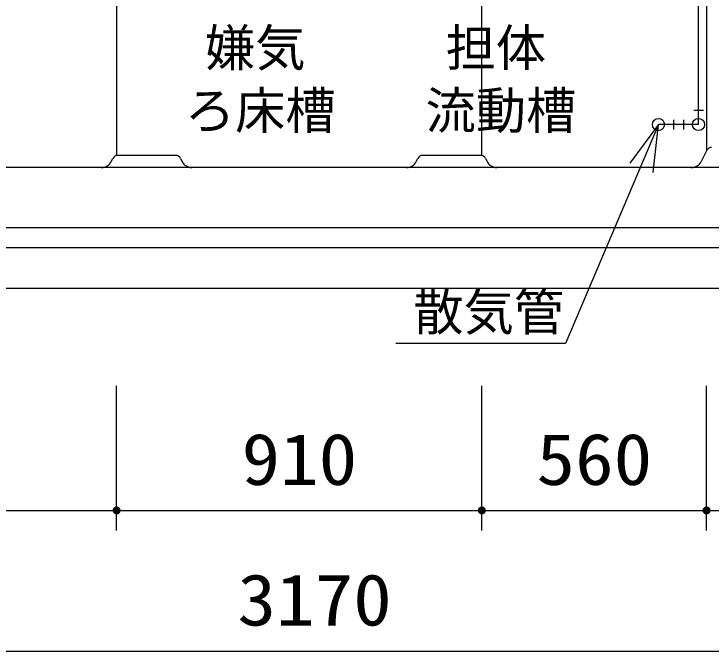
# Model space of a CAD drawing. Units: millimetres, scale not verified. Extents: x -14850 to 14850, y -10500 to 10500.
# Drawn here: x -9128 to -7391, y -6928 to -5342 of the extents above; entities that cross this region are included whole.
import ezdxf
from ezdxf.enums import TextEntityAlignment as Align

# ---------------------------------------------------------------- set-up
doc = ezdxf.new("R2010")
doc.units = ezdxf.units.MM
doc.header["$LTSCALE"] = 50
for name, color, linetype, lineweight in [('0-1_機器', 2, 'Continuous', 25), ('0-2_空気管', 3, 'Continuous', 25), ('0-5_製作', 5, 'Continuous', 25)]:
    doc.layers.add(name, color=color, linetype=linetype, lineweight=lineweight)
doc.styles.add('ＭＳ ゴシック', font='')
doc.styles.get('ＭＳ ゴシック').set_extended_font_data('MS Gothic')

msp = doc.modelspace()

# ---------------------------------------------------------------- linework, layer by layer
at = {"layer": '0-1_機器'}
for p, q in [((-6542.33, -5874.31), (-10212.33, -5874.31)), ((-6542.33, -5924.31), (-10212.33, -5924.31)), ((-10212.33, -6024.31), (-6542.33, -6024.31))]:
    msp.add_line(p, q, dxfattribs=at)
msp.add_lwpolyline([(-6592.33, -5874.31), (-6592.33, -5724.31), (-10162.33, -5724.31)], dxfattribs=at)
at = {"layer": '0-2_空気管'}
for p, q in [((-7402.33, -3885.87), (-7402.33, -5682.96)), ((-7422.33, -5617.31), (-7422.33, -3977.31)), ((-8872.33, -3998.11), (-8872.33, -5694.53)), ((-7962.33, -5694.53), (-7962.33, -3997.37)), ((-7434.33, -5581.31), (-7410.33, -5581.31)), ((-7484.83, -5605.31), (-7484.83, -5629.31)), ((-7459.83, -5605.31), (-7459.83, -5629.31)), ((-7522.33, -5617.31), (-7754.02, -6162.14)), ((-7422.33, -5617.31), (-7522.33, -5617.31)), ((-8724.69, -5694.31), (-8869.97, -5694.31)), ((-7964.69, -5694.31), (-8109.97, -5694.31)), ((-7401.6, -5681.5), (-7415.54, -5709.39)), ((-8885.54, -5709.39), (-8881.6, -5701.5)), ((-8713.07, -5701.5), (-8709.12, -5709.39)), ((-8125.54, -5709.39), (-8121.6, -5701.5)), ((-7953.07, -5701.5), (-7949.12, -5709.39)), ((-8909.69, -5724.31), (-9624.22, -5724.31)), ((-8149.69, -5724.31), (-8684.97, -5724.31)), ((-7439.69, -5724.31), (-7924.97, -5724.31)), ((-7754.02, -6162.14), (-8176.88, -6162.14))]:
    msp.add_line(p, q, dxfattribs=at)
msp.add_lwpolyline([(-7535.75, -5736.56), (-7522.33, -5617.31), (-7593.58, -5713.88)], dxfattribs=at)
for centre in [(-7522.33, -5617.31), (-7422.33, -5617.31)]:
    msp.add_circle(centre, 15, dxfattribs=at)
for centre, radius, start, end in [((-7389.97, -5687.31), 13, 90, 153.43494), ((-8869.97, -5707.31), 13, 90, 153.43495), ((-8724.69, -5707.31), 13, 26.56503, 90), ((-8109.97, -5707.31), 13, 90, 153.43495), ((-7964.69, -5707.31), 13, 26.56503, 90), ((-8909.69, -5697.31), 27, 270, 333.43495), ((-8684.97, -5697.31), 27, 206.56503, 270), ((-8149.69, -5697.31), 27, 270, 333.43495), ((-7924.97, -5697.31), 27, 206.56503, 270), ((-7439.69, -5697.31), 27, 270, 333.43494)]:
    msp.add_arc(centre, radius, start, end, dxfattribs=at)
at = {"layer": '0-5_製作', "color": 2}
for p, q in [((-8872.33, -6628.14), (-8872.33, -6267.73)), ((-7962.33, -6628.14), (-7962.33, -6267.73)), ((-7402.33, -6628.14), (-7402.33, -6267.73)), ((-9962.33, -6578.14), (-8872.33, -6578.14)), ((-8872.33, -6578.14), (-7962.33, -6578.14)), ((-7962.33, -6578.14), (-7402.33, -6578.14)), ((-7402.33, -6578.14), (-6792.33, -6578.14)), ((-9962.33, -6928.14), (-6792.33, -6928.14))]:
    msp.add_line(p, q, dxfattribs=at)
at = {"layer": '0-5_製作'}
for points in [[(-8882.31, -6577.51), (-8872.33, -6578.14), (-8882.33, -6578.14)], [(-8882.33, -6578.14), (-8875.42, -6587.65), (-8882.25, -6579.39)], [(-8882.33, -6578.14), (-8874.21, -6587.96), (-8875.42, -6587.65)], [(-8872.33, -6578.14), (-8874.21, -6587.96), (-8882.33, -6578.14)], [(-8882.16, -6576.27), (-8872.33, -6578.14), (-8882.31, -6577.51)], [(-8882.25, -6579.39), (-8876.59, -6587.19), (-8882.02, -6580.63)], [(-8882.25, -6579.39), (-8875.42, -6587.65), (-8876.59, -6587.19)], [(-8881.84, -6575.05), (-8872.33, -6578.14), (-8882.16, -6576.27)], [(-8882.02, -6580.63), (-8877.69, -6586.58), (-8881.63, -6581.82)], [(-8882.02, -6580.63), (-8876.59, -6587.19), (-8877.69, -6586.58)], [(-8881.38, -6573.88), (-8872.33, -6578.14), (-8881.84, -6575.05)], [(-8881.63, -6581.82), (-8878.71, -6585.84), (-8881.1, -6582.96)], [(-8881.63, -6581.82), (-8877.69, -6586.58), (-8878.71, -6585.84)], [(-8880.78, -6572.78), (-8872.33, -6578.14), (-8881.38, -6573.88)], [(-8881.1, -6582.96), (-8879.62, -6584.98), (-8880.42, -6584.02)], [(-8881.1, -6582.96), (-8878.71, -6585.84), (-8879.62, -6584.98)], [(-8880.04, -6571.76), (-8872.33, -6578.14), (-8880.78, -6572.78)], [(-8879.18, -6570.85), (-8872.33, -6578.14), (-8880.04, -6571.76)], [(-8878.21, -6570.05), (-8872.33, -6578.14), (-8879.18, -6570.85)], [(-8878.21, -6570.05), (-8872.33, -6568.14), (-8872.33, -6578.14)], [(-8877.15, -6569.38), (-8872.33, -6568.14), (-8878.21, -6570.05)], [(-8876.02, -6568.84), (-8872.33, -6568.14), (-8877.15, -6569.38)], [(-8874.82, -6568.45), (-8872.33, -6568.14), (-8876.02, -6568.84)], [(-8873.59, -6568.22), (-8872.33, -6568.14), (-8874.82, -6568.45)], [(-8872.33, -6578.14), (-8872.96, -6588.12), (-8874.21, -6587.96)], [(-8872.33, -6578.14), (-8872.33, -6588.14), (-8872.96, -6588.12)], [(-8872.33, -6568.14), (-8862.33, -6578.14), (-8872.33, -6578.14)], [(-8871.71, -6568.16), (-8862.33, -6578.14), (-8872.33, -6568.14)], [(-8872.33, -6578.14), (-8871.08, -6588.06), (-8872.33, -6588.14)], [(-8872.33, -6578.14), (-8869.85, -6587.83), (-8871.08, -6588.06)], [(-8872.33, -6578.14), (-8868.65, -6587.44), (-8869.85, -6587.83)], [(-8872.33, -6578.14), (-8867.52, -6586.9), (-8868.65, -6587.44)], [(-8872.33, -6578.14), (-8866.46, -6586.23), (-8867.52, -6586.9)], [(-8872.33, -6578.14), (-8865.49, -6585.43), (-8866.46, -6586.23)], [(-8862.33, -6578.14), (-8865.49, -6585.43), (-8872.33, -6578.14)], [(-8870.46, -6568.32), (-8862.33, -6578.14), (-8871.71, -6568.16)], [(-8869.24, -6568.63), (-8862.33, -6578.14), (-8870.46, -6568.32)], [(-8869.24, -6568.63), (-8862.41, -6576.89), (-8862.33, -6578.14)], [(-8868.08, -6569.09), (-8862.41, -6576.89), (-8869.24, -6568.63)], [(-8868.08, -6569.09), (-8862.65, -6575.65), (-8862.41, -6576.89)], [(-8866.98, -6569.7), (-8862.65, -6575.65), (-8868.08, -6569.09)], [(-8866.98, -6569.7), (-8863.04, -6574.46), (-8862.65, -6575.65)], [(-8865.96, -6570.43), (-8863.04, -6574.46), (-8866.98, -6569.7)], [(-8865.96, -6570.43), (-8863.57, -6573.32), (-8863.04, -6574.46)], [(-8865.04, -6571.29), (-8863.57, -6573.32), (-8865.96, -6570.43)], [(-8862.33, -6578.14), (-8864.63, -6584.51), (-8865.49, -6585.43)], [(-8865.04, -6571.29), (-8864.24, -6572.26), (-8863.57, -6573.32)], [(-8862.33, -6578.14), (-8863.89, -6583.5), (-8864.63, -6584.51)], [(-8862.33, -6578.14), (-8863.29, -6582.4), (-8863.89, -6583.5)], [(-8862.33, -6578.14), (-8862.82, -6581.23), (-8863.29, -6582.4)], [(-8862.33, -6578.14), (-8862.51, -6580.01), (-8862.82, -6581.23)], [(-8862.33, -6578.14), (-8862.35, -6578.77), (-8862.51, -6580.01)], [(-7972.31, -6577.51), (-7962.33, -6578.14), (-7972.33, -6578.14)], [(-7972.33, -6578.14), (-7965.42, -6587.65), (-7972.25, -6579.39)], [(-7972.33, -6578.14), (-7964.21, -6587.96), (-7965.42, -6587.65)], [(-7962.33, -6578.14), (-7964.21, -6587.96), (-7972.33, -6578.14)], [(-7972.16, -6576.27), (-7962.33, -6578.14), (-7972.31, -6577.51)], [(-7972.25, -6579.39), (-7966.59, -6587.19), (-7972.02, -6580.63)], [(-7972.25, -6579.39), (-7965.42, -6587.65), (-7966.59, -6587.19)], [(-7971.84, -6575.05), (-7962.33, -6578.14), (-7972.16, -6576.27)], [(-7972.02, -6580.63), (-7967.69, -6586.58), (-7971.63, -6581.82)], [(-7972.02, -6580.63), (-7966.59, -6587.19), (-7967.69, -6586.58)], [(-7971.38, -6573.88), (-7962.33, -6578.14), (-7971.84, -6575.05)], [(-7971.63, -6581.82), (-7968.71, -6585.84), (-7971.1, -6582.96)], [(-7971.63, -6581.82), (-7967.69, -6586.58), (-7968.71, -6585.84)], [(-7970.78, -6572.78), (-7962.33, -6578.14), (-7971.38, -6573.88)], [(-7971.1, -6582.96), (-7969.62, -6584.98), (-7970.42, -6584.02)], [(-7971.1, -6582.96), (-7968.71, -6585.84), (-7969.62, -6584.98)], [(-7970.04, -6571.76), (-7962.33, -6578.14), (-7970.78, -6572.78)], [(-7969.18, -6570.85), (-7962.33, -6578.14), (-7970.04, -6571.76)], [(-7968.21, -6570.05), (-7962.33, -6578.14), (-7969.18, -6570.85)], [(-7968.21, -6570.05), (-7962.33, -6568.14), (-7962.33, -6578.14)], [(-7967.15, -6569.38), (-7962.33, -6568.14), (-7968.21, -6570.05)], [(-7966.01, -6568.84), (-7962.33, -6568.14), (-7967.15, -6569.38)], [(-7964.82, -6568.45), (-7962.33, -6568.14), (-7966.01, -6568.84)], [(-7963.59, -6568.22), (-7962.33, -6568.14), (-7964.82, -6568.45)], [(-7962.33, -6578.14), (-7962.96, -6588.12), (-7964.21, -6587.96)], [(-7962.33, -6578.14), (-7962.33, -6588.14), (-7962.96, -6588.12)], [(-7962.33, -6568.14), (-7952.33, -6578.14), (-7962.33, -6578.14)], [(-7961.71, -6568.16), (-7952.33, -6578.14), (-7962.33, -6568.14)], [(-7962.33, -6578.14), (-7961.08, -6588.06), (-7962.33, -6588.14)], [(-7962.33, -6578.14), (-7959.85, -6587.83), (-7961.08, -6588.06)], [(-7962.33, -6578.14), (-7958.65, -6587.44), (-7959.85, -6587.83)], [(-7962.33, -6578.14), (-7957.52, -6586.9), (-7958.65, -6587.44)], [(-7962.33, -6578.14), (-7956.46, -6586.23), (-7957.52, -6586.9)], [(-7962.33, -6578.14), (-7955.49, -6585.43), (-7956.46, -6586.23)], [(-7952.33, -6578.14), (-7955.49, -6585.43), (-7962.33, -6578.14)], [(-7960.46, -6568.32), (-7952.33, -6578.14), (-7961.71, -6568.16)], [(-7959.24, -6568.63), (-7952.33, -6578.14), (-7960.46, -6568.32)], [(-7959.24, -6568.63), (-7952.41, -6576.89), (-7952.33, -6578.14)], [(-7958.08, -6569.09), (-7952.41, -6576.89), (-7959.24, -6568.63)], [(-7958.08, -6569.09), (-7952.65, -6575.65), (-7952.41, -6576.89)], [(-7956.98, -6569.7), (-7952.65, -6575.65), (-7958.08, -6569.09)], [(-7956.98, -6569.7), (-7953.04, -6574.46), (-7952.65, -6575.65)], [(-7955.96, -6570.43), (-7953.04, -6574.46), (-7956.98, -6569.7)], [(-7955.96, -6570.43), (-7953.57, -6573.32), (-7953.04, -6574.46)], [(-7955.04, -6571.29), (-7953.57, -6573.32), (-7955.96, -6570.43)], [(-7952.33, -6578.14), (-7954.63, -6584.51), (-7955.49, -6585.43)], [(-7955.04, -6571.29), (-7954.24, -6572.26), (-7953.57, -6573.32)], [(-7952.33, -6578.14), (-7953.89, -6583.5), (-7954.63, -6584.51)], [(-7952.33, -6578.14), (-7953.29, -6582.4), (-7953.89, -6583.5)], [(-7952.33, -6578.14), (-7952.82, -6581.23), (-7953.29, -6582.4)], [(-7952.33, -6578.14), (-7952.51, -6580.01), (-7952.82, -6581.23)], [(-7952.33, -6578.14), (-7952.35, -6578.77), (-7952.51, -6580.01)], [(-7412.31, -6577.51), (-7402.33, -6578.14), (-7412.33, -6578.14)], [(-7412.33, -6578.14), (-7404.21, -6587.96), (-7412.26, -6579.39)], [(-7412.33, -6578.14), (-7402.96, -6588.12), (-7404.21, -6587.96)], [(-7402.33, -6578.14), (-7402.96, -6588.12), (-7412.33, -6578.14)], [(-7412.16, -6576.27), (-7402.33, -6578.14), (-7412.31, -6577.51)], [(-7412.26, -6579.39), (-7405.42, -6587.65), (-7412.02, -6580.63)], [(-7412.26, -6579.39), (-7404.21, -6587.96), (-7405.42, -6587.65)], [(-7411.84, -6575.05), (-7402.33, -6578.14), (-7412.16, -6576.27)], [(-7412.02, -6580.63), (-7406.59, -6587.19), (-7411.63, -6581.82)], [(-7412.02, -6580.63), (-7405.42, -6587.65), (-7406.59, -6587.19)], [(-7411.38, -6573.88), (-7402.33, -6578.14), (-7411.84, -6575.05)], [(-7411.63, -6581.82), (-7407.69, -6586.58), (-7411.1, -6582.96)], [(-7411.63, -6581.82), (-7406.59, -6587.19), (-7407.69, -6586.58)], [(-7410.78, -6572.78), (-7402.33, -6578.14), (-7411.38, -6573.88)], [(-7411.1, -6582.96), (-7408.71, -6585.84), (-7410.42, -6584.02)], [(-7411.1, -6582.96), (-7407.69, -6586.58), (-7408.71, -6585.84)], [(-7410.04, -6571.76), (-7402.33, -6578.14), (-7410.78, -6572.78)], [(-7409.18, -6570.85), (-7402.33, -6578.14), (-7410.04, -6571.76)], [(-7408.21, -6570.05), (-7402.33, -6578.14), (-7409.18, -6570.85)], [(-7408.21, -6570.05), (-7402.33, -6568.14), (-7402.33, -6578.14)], [(-7407.15, -6569.38), (-7402.33, -6568.14), (-7408.21, -6570.05)], [(-7406.02, -6568.84), (-7402.33, -6568.14), (-7407.15, -6569.38)], [(-7404.82, -6568.45), (-7402.33, -6568.14), (-7406.02, -6568.84)], [(-7403.59, -6568.22), (-7402.33, -6568.14), (-7404.82, -6568.45)], [(-7402.33, -6578.14), (-7402.33, -6588.14), (-7402.96, -6588.12)], [(-7402.33, -6568.14), (-7392.33, -6578.14), (-7402.33, -6578.14)], [(-7401.71, -6568.16), (-7392.33, -6578.14), (-7402.33, -6568.14)], [(-7402.33, -6578.14), (-7401.08, -6588.06), (-7402.33, -6588.14)], [(-7402.33, -6578.14), (-7399.85, -6587.83), (-7401.08, -6588.06)], [(-7402.33, -6578.14), (-7398.65, -6587.44), (-7399.85, -6587.83)], [(-7402.33, -6578.14), (-7397.52, -6586.9), (-7398.65, -6587.44)], [(-7402.33, -6578.14), (-7396.46, -6586.23), (-7397.52, -6586.9)], [(-7402.33, -6578.14), (-7395.49, -6585.43), (-7396.46, -6586.23)], [(-7392.33, -6578.14), (-7395.49, -6585.43), (-7402.33, -6578.14)], [(-7400.46, -6568.32), (-7392.33, -6578.14), (-7401.71, -6568.16)], [(-7400.46, -6568.32), (-7392.41, -6576.89), (-7392.33, -6578.14)], [(-7399.24, -6568.63), (-7392.41, -6576.89), (-7400.46, -6568.32)], [(-7399.24, -6568.63), (-7392.65, -6575.65), (-7392.41, -6576.89)], [(-7398.08, -6569.09), (-7392.65, -6575.65), (-7399.24, -6568.63)], [(-7398.08, -6569.09), (-7393.04, -6574.46), (-7392.65, -6575.65)], [(-7396.98, -6569.7), (-7393.04, -6574.46), (-7398.08, -6569.09)], [(-7396.98, -6569.7), (-7393.57, -6573.32), (-7393.04, -6574.46)], [(-7395.96, -6570.43), (-7393.57, -6573.32), (-7396.98, -6569.7)], [(-7395.96, -6570.43), (-7394.24, -6572.26), (-7393.57, -6573.32)], [(-7395.04, -6571.29), (-7394.24, -6572.26), (-7395.96, -6570.43)], [(-7392.33, -6578.14), (-7394.63, -6584.51), (-7395.49, -6585.43)], [(-7392.33, -6578.14), (-7393.89, -6583.5), (-7394.63, -6584.51)], [(-7392.33, -6578.14), (-7393.29, -6582.4), (-7393.89, -6583.5)], [(-7392.33, -6578.14), (-7392.82, -6581.23), (-7393.29, -6582.4)], [(-7392.33, -6578.14), (-7392.51, -6580.01), (-7392.82, -6581.23)], [(-7392.33, -6578.14), (-7392.35, -6578.77), (-7392.51, -6580.01)], [(-7410.42, -6584.02), (-7408.71, -6585.84), (-7409.62, -6584.98)]]:
    msp.add_solid(points, dxfattribs=at)

# ---------------------------------------------------------------- texts
at = {"layer": '0-2_空気管', "color": 4, "style": 'ＭＳ ゴシック'}
for s, p in [('嫌気', (-8652.2, -5499.67)), ('担体', (-8052.55, -5499.67)), ('ろ床槽', (-8702.2, -5655.67)), ('流動槽', (-8102.55, -5655.67)), ('散気管', (-8132.89, -6157.46))]:
    msp.add_text(s, height=91.79, dxfattribs=at).set_placement(p, align=Align.BOTTOM_LEFT)
at = {"layer": '0-5_製作', "color": 4, "style": 'ＭＳ ゴシック', "width": 1.1}
for s, p in [('910', (-8561.08, -6553.14)), ('560', (-7826.08, -6553.14)), ('3170', (-8571.08, -6903.14))]:
    msp.add_text(s, height=128.4, dxfattribs=at).set_placement(p, align=Align.BOTTOM_LEFT)

doc.saveas('drawing.dxf')
